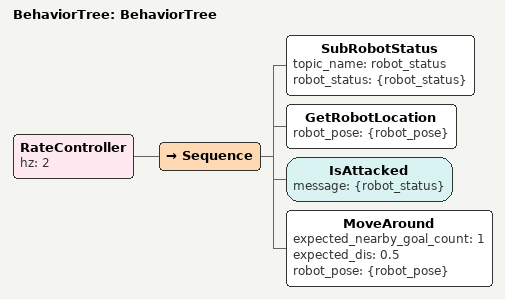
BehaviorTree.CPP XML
<?xml version="1.0" encoding="UTF-8"?>
<root BTCPP_format="4"
      main_tree_to_execute="BehaviorTree">
  <BehaviorTree ID="BehaviorTree">
    <RateController hz="2">
      <Sequence>
        <SubRobotStatus topic_name="robot_status"
                        robot_status="{robot_status}"/>
        <GetRobotLocation robot_pose="{robot_pose}"/>
        <IsAttacked message="{robot_status}"/>
        <MoveAround expected_nearby_goal_count="1"
                    expected_dis="0.5"
                    robot_pose="{robot_pose}"/>
      </Sequence>
    </RateController>
  </BehaviorTree>

</root>
